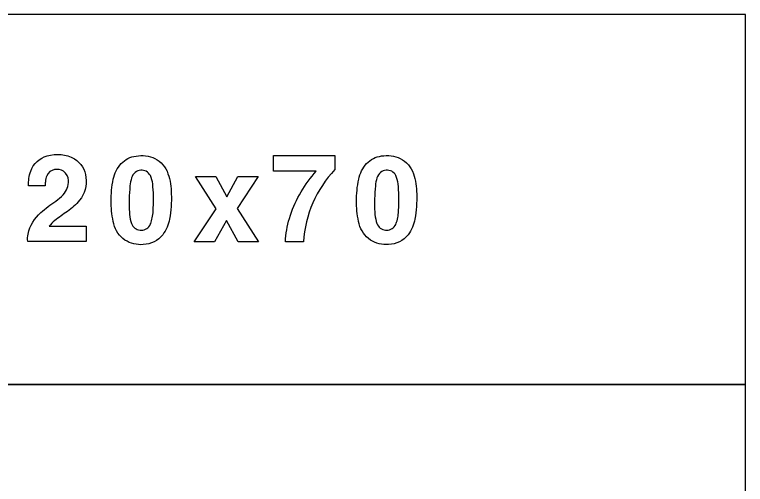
# Model space of a CAD drawing. Extents: x 0 to 4500, y -1000 to 1500.
# Drawn here: x 3513 to 4500, y 865 to 1500 of the extents above; entities that cross this region are included whole.
import ezdxf

# ---------------------------------------------------------------- set-up
doc = ezdxf.new("R2010")
doc.units = 0
doc.header["$MEASUREMENT"] = 0

msp = doc.modelspace()

# ---------------------------------------------------------------- linework, layer by layer
for points in [[(3000, 1000), (4500, 1000), (4500, 1500), (3000, 1500)], [(3784.99, 1237.42), (3756.9, 1281.06), (3784.71, 1281.06), (3799.33, 1253.81), (3814.3, 1281.06), (3841.62, 1281.06), (3813.18, 1237.83), (3842.4, 1193.02), (3814.76, 1193.02), (3798.87, 1221.89), (3782.55, 1193.02), (3755.23, 1193.02)], [(3000, 0.0001), (4500, 0.0001), (4500, 1000), (3000, 1000)]]:
    msp.add_lwpolyline(points, close=True)
for points in [[(3530.36, 1193.33, -0.0640343), (3530.97, 1203.38, -0.161687), (3548.16, 1232.44, -0.0283718), (3568.24, 1247.98, 0.0545111), (3578.27, 1256.59, 0.192461), (3585.45, 1275.57, 0.234238), (3578.93, 1288.23, 0.196223), (3566.78, 1290.52, 0.252425), (3556.26, 1282.28, 0.0856617), (3554.27, 1274.11, 0.0202329), (3553.93, 1268.5), (3531.54, 1268.5, -0.0983795), (3534.44, 1288.32, -0.245047), (3556.6, 1309.03, -0.207102), (3593.55, 1305.03, -0.233443), (3609.13, 1279.91, -0.20961), (3600.41, 1249.1, -0.0785124), (3584.13, 1233.99, 0.0107372), (3566.93, 1221.61, 0.0665092), (3559.31, 1213.92), (3609.47, 1213.92), (3609.47, 1193.33)], [(3643.15, 1247.4, -0.0563084), (3646.05, 1277.56, -0.130301), (3656.7, 1298.58, -0.174843), (3676.77, 1308.86, -0.147552), (3702.27, 1305.67, -0.192146), (3719.94, 1284.95, -0.0833996), (3724.38, 1257.58, -0.0545507), (3721.97, 1223.6, -0.116773), (3712.81, 1202.45, -0.221099), (3686.48, 1189.16, -0.162564), (3661.78, 1195.17, -0.174743), (3646.77, 1216.97, -0.0640867), (3643.18, 1245.14)], [(3862.39, 1309.54), (3945.38, 1309.54), (3945.38, 1290.51, 0.17337), (3902.82, 1192.88), (3878.56, 1192.88, -0.0554097), (3884, 1224.57, -0.10295), (3917.44, 1285.2), (3920.17, 1288.59), (3862.39, 1288.59)], [(3974.69, 1247.43, -0.0563084), (3977.59, 1277.59, -0.130301), (3988.24, 1298.61, -0.174843), (4008.32, 1308.89, -0.147552), (4033.82, 1305.7, -0.192146), (4051.48, 1284.98, -0.0833996), (4055.92, 1257.61, -0.0545507), (4053.51, 1223.64, -0.116773), (4044.36, 1202.48, -0.221099), (4018.03, 1189.19, -0.162564), (3993.32, 1195.2, -0.174743), (3978.31, 1217, -0.0640867), (3974.73, 1245.17)], [(3667.81, 1232.74, 0.0124589), (3668.05, 1229.71, 0.0668192), (3670.75, 1217.52, 0.615362), (3695.18, 1214.83, 0.0726881), (3697.8, 1221.08, 0.0588562), (3700.05, 1238.98, 0.0389037), (3699.28, 1271.13, 0.084671), (3696.11, 1282.33, 0.156013), (3690.61, 1288.17, 0.143208), (3683.07, 1289.59, 0.172584), (3675.5, 1286.62, 0.132565), (3670.73, 1279.15, 0.0498315), (3668.55, 1268.72, 0.0368731)], [(3999.35, 1232.77, 0.0124589), (3999.6, 1229.74, 0.0668192), (4002.29, 1217.55, 0.615362), (4026.73, 1214.86, 0.0726881), (4029.34, 1221.12, 0.0588562), (4031.6, 1239.01, 0.0389037), (4030.82, 1271.16, 0.084671), (4027.66, 1282.37, 0.156013), (4022.16, 1288.21, 0.143208), (4014.61, 1289.63, 0.172584), (4007.05, 1286.65, 0.132565), (4002.27, 1279.18, 0.0498315), (4000.09, 1268.76, 0.0368731)]]:
    msp.add_lwpolyline(points, format="xyb", close=True)

doc.saveas('drawing.dxf')
